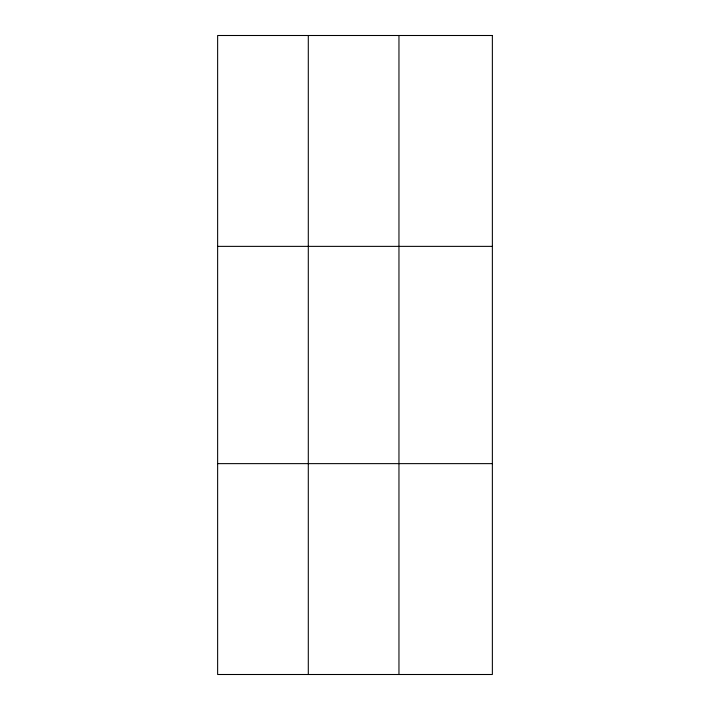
<?xml version="1.0" encoding="UTF-8"?>
<svg xmlns="http://www.w3.org/2000/svg" width="710" height="710" viewBox="0 0 710 710"><rect width="100%" height="100%" fill="white"/><g stroke="black" fill="none" stroke-linecap="round" stroke-linejoin="round"><path stroke-width="1.06" d="M308.3 674.5L308.3 35.5M398.958 674.5L398.958 35.5M217.633 246.37L492.367 246.37M217.633 463.63L492.367 463.63M492.367 35.5L492.367 674.5L217.633 674.5L217.633 35.5L492.367 35.5"/></g></svg>
